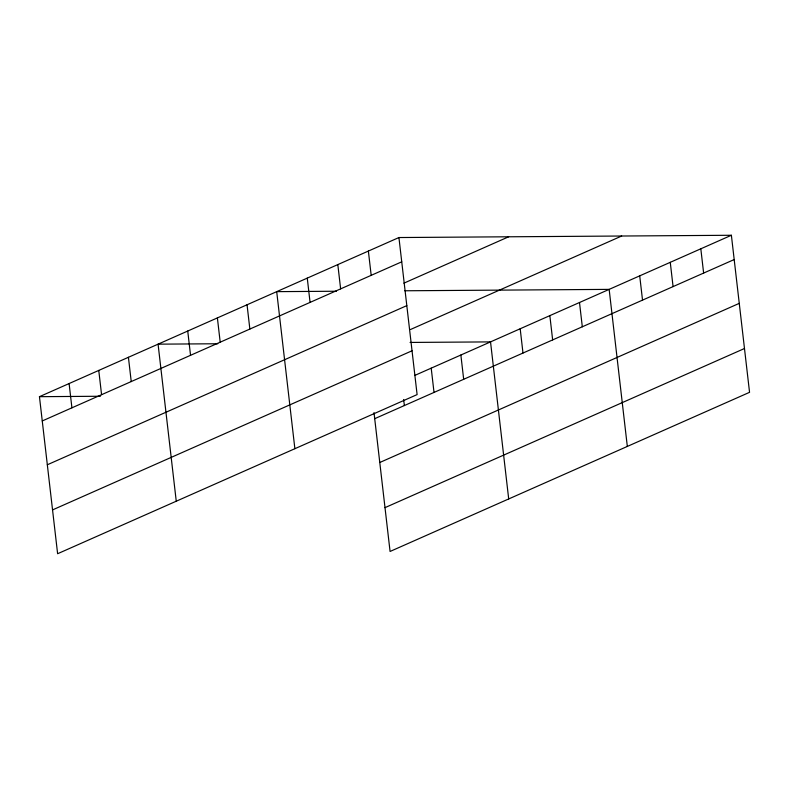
<?xml version="1.0" encoding="UTF-8"?>
<svg xmlns="http://www.w3.org/2000/svg" width="789" height="789" viewBox="0 0 789 789"><rect width="100%" height="100%" fill="white"/><g stroke="black" fill="none" stroke-linecap="round" stroke-linejoin="round"><path stroke-width="1.18" d="M398.928 237.538L417.105 394.599L57.617 553.73L39.45 396.68L398.928 237.538L731.383 235.27L749.55 392.32L390.072 551.462L374.006 412.617M42.261 420.951L401.739 261.82M403.879 283.172L508.639 236.789M47.33 464.77L406.808 305.629M410.477 329.516L621.673 236.019M52.547 509.911L412.036 350.78M414.738 375.446L731.383 235.27M374.706 418.683L734.184 259.551M379.775 462.502L739.254 303.361M385.002 507.643L744.481 348.511M336.439 291.24L276.702 291.644L294.879 448.704M404.846 290.776L609.157 289.376L627.324 446.426M217.803 343.757L158.076 344.162L176.253 501.212M410.073 342.436L490.531 341.893L508.698 498.944M39.45 396.68L100.4 396.256M700.819 248.801L703.63 273.073M670.265 262.323L673.076 286.604M639.711 275.854L642.522 300.126M579.501 302.503L582.312 326.784M549.844 315.63L552.645 339.911M520.188 328.766L522.989 353.038M460.865 355.02L463.676 379.292M431.208 368.147L434.019 392.429M403.662 399.481L404.363 405.556M368.374 251.07L371.185 275.341M337.82 264.591L340.631 288.873M307.266 278.123L310.067 302.394M247.046 304.771L249.857 329.052M217.389 317.908L220.2 342.179M187.733 331.035L190.543 355.306M128.42 357.289L131.23 381.57M98.763 370.416L101.574 394.697M69.107 383.543L71.917 407.824"/></g></svg>
